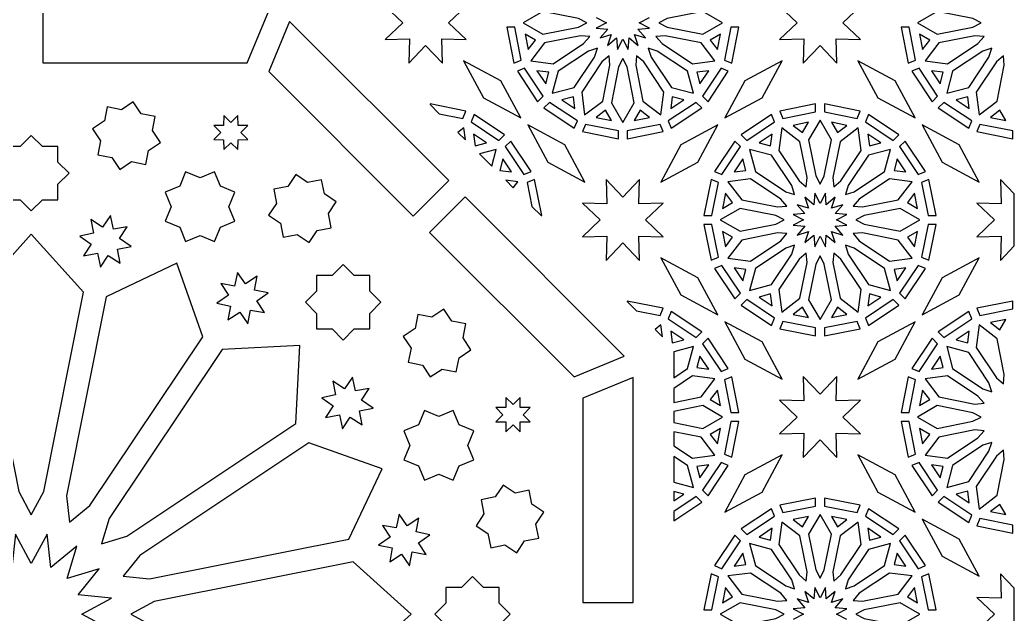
# Model space of a CAD drawing. Header units: millimetres. Extents: x 5 to 6335, y 27 to 2435.
# Drawn here: x 5806 to 6158.6, y 1734.9 to 1946 of the extents above; entities that cross this region are included whole.
import ezdxf

# ---------------------------------------------------------------- set-up
doc = ezdxf.new("R2010")
doc.units = ezdxf.units.MM
doc.layers.add('CUT', color=1, linetype='CONTINUOUS')

msp = doc.modelspace()

# ---------------------------------------------------------------- linework, layer by layer
at = {"layer": 'CUT'}
for points in [[(5950.085, 1953.001), (5944.134, 1959.282), (5944.367, 1950.633), (5935.718, 1950.866), (5941.999, 1944.915), (5935.718, 1938.964), (5944.367, 1939.197), (5944.134, 1930.548), (5950.085, 1936.829), (5956.036, 1930.548), (5955.803, 1939.197), (5964.452, 1938.964), (5958.171, 1944.915), (5964.452, 1950.866), (5955.803, 1950.633), (5956.036, 1959.282)], [(6090.085, 1953.001), (6084.134, 1959.282), (6084.367, 1950.633), (6075.718, 1950.866), (6081.999, 1944.915), (6075.718, 1938.964), (6084.367, 1939.197), (6084.134, 1930.548), (6090.085, 1936.829), (6096.036, 1930.548), (6095.803, 1939.197), (6104.452, 1938.964), (6098.171, 1944.915), (6104.452, 1950.866), (6095.803, 1950.633), (6096.036, 1959.282)], [(5894.127, 1948.59), (5814.21, 1948.59), (5814.21, 1930.74), (5886.734, 1930.74)], [(6004.397, 1946.429), (5991.685, 1948.958), (5984.681, 1944.915), (5991.685, 1940.872), (6004.397, 1943.401), (6007.354, 1944.915)], [(6035.773, 1943.401), (6048.485, 1940.872), (6055.489, 1944.915), (6048.485, 1948.958), (6035.773, 1946.429), (6032.816, 1944.915)], [(6144.397, 1946.429), (6131.685, 1948.958), (6124.681, 1944.915), (6131.685, 1940.872), (6144.397, 1943.401), (6147.354, 1944.915)], [(5958.259, 1888.923), (5901.749, 1945.433), (5894.355, 1927.583), (5945.637, 1876.301)], [(5978.894, 1943.34), (5981.428, 1930.607), (5984.027, 1931.685), (5981.709, 1943.34)], [(6058.461, 1943.34), (6056.143, 1931.685), (6058.742, 1930.607), (6061.276, 1943.34)], [(6118.894, 1943.34), (6121.428, 1930.607), (6124.027, 1931.685), (6121.709, 1943.34)], [(5986.5, 1935.4), (5989.067, 1938.745), (5985.416, 1940.853)], [(6005.012, 1940.311), (5992.299, 1937.782), (5987.377, 1931.366), (5995.394, 1930.311), (6006.172, 1937.513), (6008.323, 1940.043)], [(6033.998, 1937.513), (6044.776, 1930.311), (6052.793, 1931.366), (6047.871, 1937.782), (6035.158, 1940.311), (6031.847, 1940.043)], [(6053.67, 1935.4), (6054.754, 1940.853), (6051.103, 1938.745)], [(6126.5, 1935.4), (6129.067, 1938.745), (6125.416, 1940.853)], [(6145.012, 1940.311), (6132.299, 1937.782), (6127.377, 1931.366), (6135.394, 1930.311), (6146.172, 1937.513), (6148.323, 1940.043)], [(6007.921, 1934.893), (5997.144, 1927.692), (5995.051, 1919.881), (6002.862, 1921.974), (6010.063, 1932.751), (6011.083, 1935.913)], [(6030.107, 1932.751), (6037.308, 1921.974), (6045.119, 1919.881), (6043.026, 1927.692), (6032.249, 1934.893), (6029.087, 1935.913)], [(6147.921, 1934.893), (6137.144, 1927.692), (6135.051, 1919.881), (6142.862, 1921.974), (6150.063, 1932.751), (6151.083, 1935.913)], [(6012.683, 1931.002), (6005.481, 1920.224), (6006.536, 1912.207), (6012.952, 1917.129), (6015.481, 1929.842), (6015.213, 1933.153)], [(6024.689, 1929.842), (6027.218, 1917.129), (6033.634, 1912.207), (6034.689, 1920.224), (6027.487, 1931.002), (6024.957, 1933.153)], [(6152.683, 1931.002), (6145.481, 1920.224), (6146.536, 1912.207), (6152.952, 1917.129), (6155.481, 1929.842), (6155.213, 1933.153)], [(5983.839, 1911.161), (5976.734, 1924.359), (5963.536, 1931.464), (5970.641, 1918.266)], [(6018.571, 1929.227), (6016.042, 1916.515), (6020.085, 1909.511), (6024.128, 1916.515), (6021.599, 1929.227), (6020.085, 1932.184)], [(6056.331, 1911.161), (6069.529, 1918.266), (6076.634, 1931.464), (6063.436, 1924.359)], [(6123.839, 1911.161), (6116.734, 1924.359), (6103.536, 1931.464), (6110.641, 1918.266)], [(5982.633, 1927.697), (5989.846, 1916.903), (5991.835, 1918.893), (5985.233, 1928.774)], [(5992.698, 1923.272), (5993.789, 1927.345), (5989.609, 1927.895)], [(6047.472, 1923.272), (6050.561, 1927.895), (6046.381, 1927.345)], [(6054.937, 1928.774), (6048.335, 1918.893), (6050.324, 1916.903), (6057.537, 1927.697)], [(6122.633, 1927.697), (6129.846, 1916.903), (6131.835, 1918.893), (6125.233, 1928.774)], [(6132.698, 1923.272), (6133.789, 1927.345), (6129.609, 1927.895)], [(6003.065, 1914.439), (6002.515, 1918.619), (5998.442, 1917.528)], [(6037.105, 1914.439), (6041.728, 1917.528), (6037.655, 1918.619)], [(6143.065, 1914.439), (6142.515, 1918.619), (6138.442, 1917.528)], [(5842.053, 1914.045), (5837.068, 1915.037), (5836.076, 1910.053), (5831.851, 1907.229), (5834.675, 1903.004), (5833.683, 1898.02), (5838.667, 1897.028), (5841.491, 1892.803), (5845.716, 1895.627), (5850.701, 1894.635), (5851.693, 1899.619), (5855.918, 1902.443), (5853.094, 1906.668), (5854.086, 1911.652), (5849.101, 1912.644), (5846.278, 1916.869)], [(5954.901, 1912.646), (5963.315, 1910.973), (5964.393, 1913.572), (5951.66, 1916.106), (5951.66, 1915.887)], [(5992.073, 1914.676), (6002.867, 1907.463), (6003.944, 1910.063), (5994.063, 1916.665)], [(6046.107, 1916.665), (6036.226, 1910.063), (6037.303, 1907.463), (6048.097, 1914.676)], [(6076.855, 1910.973), (6088.51, 1913.291), (6088.51, 1916.106), (6075.777, 1913.572)], [(6091.66, 1913.291), (6103.315, 1910.973), (6104.393, 1913.572), (6091.66, 1916.106)], [(6132.073, 1914.676), (6142.867, 1907.463), (6143.944, 1910.063), (6134.063, 1916.665)], [(5880.924, 1909.543), (5878.414, 1911.995), (5878.373, 1908.486), (5874.864, 1908.445), (5877.316, 1905.935), (5874.864, 1903.425), (5878.373, 1903.384), (5878.414, 1899.875), (5880.924, 1902.328), (5883.434, 1899.875), (5883.475, 1903.384), (5886.984, 1903.425), (5884.531, 1905.935), (5886.984, 1908.445), (5883.475, 1908.486), (5883.434, 1911.995)], [(5966.226, 1909.767), (5976.107, 1903.165), (5978.097, 1905.154), (5967.303, 1912.367)], [(6010.57, 1911.33), (6016.023, 1910.246), (6013.915, 1913.897)], [(6024.147, 1910.246), (6029.6, 1911.33), (6026.255, 1913.897)], [(6064.063, 1903.165), (6073.944, 1909.767), (6072.867, 1912.367), (6062.073, 1905.154)], [(6106.226, 1909.767), (6116.107, 1903.165), (6118.097, 1905.154), (6107.303, 1912.367)], [(6150.57, 1911.33), (6156.023, 1910.246), (6153.915, 1913.897)], [(5986.331, 1908.669), (5993.436, 1895.471), (6006.634, 1888.366), (5999.529, 1901.564)], [(6005.777, 1906.258), (6018.51, 1903.724), (6018.51, 1906.539), (6006.855, 1908.857)], [(6021.66, 1903.724), (6034.393, 1906.258), (6033.315, 1908.857), (6021.66, 1906.539)], [(6053.839, 1908.669), (6040.641, 1901.564), (6033.536, 1888.366), (6046.734, 1895.471)], [(6080.57, 1908.5), (6083.915, 1905.933), (6086.023, 1909.584)], [(6091.599, 1890.603), (6094.128, 1903.315), (6090.085, 1910.319), (6086.042, 1903.315), (6088.571, 1890.603), (6090.085, 1887.646)], [(6094.147, 1909.584), (6096.255, 1905.933), (6099.6, 1908.5)], [(6126.331, 1908.669), (6133.436, 1895.471), (6146.634, 1888.366), (6139.529, 1901.564)], [(6145.777, 1906.258), (6158.51, 1903.724), (6158.51, 1906.539), (6146.855, 1908.857)], [(5806.162, 1900.986), (5800.614, 1900.986), (5800.614, 1895.438), (5796.691, 1891.515), (5800.614, 1887.592), (5800.614, 1882.044), (5806.162, 1882.044), (5810.085, 1878.121), (5814.008, 1882.044), (5819.556, 1882.044), (5819.556, 1887.592), (5823.479, 1891.515), (5819.556, 1895.438), (5819.556, 1900.986), (5814.008, 1900.986), (5810.085, 1904.909)], [(5964.196, 1903.351), (5963.634, 1907.623), (5961.534, 1906.013)], [(5967.105, 1905.391), (5967.655, 1901.211), (5971.728, 1902.302)], [(6068.442, 1902.302), (6072.515, 1901.211), (6073.065, 1905.391)], [(6085.481, 1889.988), (6082.952, 1902.701), (6076.536, 1907.623), (6075.481, 1899.606), (6082.683, 1888.828), (6085.213, 1886.677)], [(6097.487, 1888.828), (6104.689, 1899.606), (6103.634, 1907.623), (6097.218, 1902.701), (6094.689, 1889.988), (6094.957, 1886.677)], [(6107.105, 1905.391), (6107.655, 1901.211), (6111.728, 1902.302)], [(5978.335, 1900.937), (5984.937, 1891.056), (5987.537, 1892.133), (5980.324, 1902.927)], [(6055.233, 1891.056), (6061.835, 1900.937), (6059.846, 1902.927), (6052.633, 1892.133)], [(6118.335, 1900.937), (6124.937, 1891.056), (6127.537, 1892.133), (6120.324, 1902.927)], [(5973.529, 1894.017), (5975.119, 1899.949), (5969.187, 1898.359)], [(6080.063, 1887.079), (6072.862, 1897.856), (6065.051, 1899.949), (6067.144, 1892.138), (6077.921, 1884.937), (6081.083, 1883.917)], [(6102.249, 1884.937), (6113.026, 1892.138), (6115.119, 1899.949), (6107.308, 1897.856), (6100.107, 1887.079), (6099.087, 1883.917)], [(5977.472, 1896.558), (5976.381, 1892.485), (5980.561, 1891.935)], [(6059.609, 1891.935), (6063.789, 1892.485), (6062.698, 1896.558)], [(6117.472, 1896.558), (6116.381, 1892.485), (6120.561, 1891.935)], [(5870.013, 1889.846), (5864.888, 1891.969), (5862.764, 1886.844), (5857.639, 1884.72), (5859.762, 1879.595), (5857.639, 1874.469), (5862.764, 1872.345), (5864.888, 1867.22), (5870.013, 1869.343), (5875.138, 1867.22), (5877.262, 1872.345), (5882.388, 1874.469), (5880.265, 1879.595), (5882.388, 1884.72), (5877.262, 1886.844), (5875.138, 1891.969)], [(5908.169, 1888.177), (5903.944, 1891), (5901.121, 1886.775), (5896.136, 1885.783), (5897.128, 1880.799), (5894.304, 1876.574), (5898.529, 1873.75), (5899.521, 1868.766), (5904.506, 1869.758), (5908.731, 1866.934), (5911.555, 1871.159), (5916.539, 1872.151), (5915.547, 1877.135), (5918.371, 1881.36), (5914.146, 1884.184), (5913.154, 1889.169)], [(5981.183, 1886.364), (5982.793, 1888.464), (5978.521, 1889.026)], [(5991.057, 1876.49), (5991.276, 1876.49), (5988.742, 1889.223), (5986.143, 1888.145), (5987.816, 1879.731)], [(6020.085, 1883.001), (6014.134, 1889.282), (6014.367, 1880.633), (6005.718, 1880.866), (6011.999, 1874.915), (6005.718, 1868.964), (6014.367, 1869.197), (6014.134, 1860.548), (6020.085, 1866.829), (6026.036, 1860.548), (6025.803, 1869.197), (6034.452, 1868.964), (6028.171, 1874.915), (6034.452, 1880.866), (6025.803, 1880.633), (6026.036, 1889.282)], [(6051.428, 1889.223), (6048.894, 1876.49), (6051.709, 1876.49), (6054.027, 1888.145)], [(6076.172, 1882.317), (6065.394, 1889.519), (6057.377, 1888.464), (6062.299, 1882.048), (6075.012, 1879.519), (6078.323, 1879.787)], [(6101.847, 1879.787), (6105.158, 1879.519), (6117.871, 1882.048), (6122.793, 1888.464), (6114.776, 1889.519), (6103.998, 1882.317)], [(6126.143, 1888.145), (6128.461, 1876.49), (6131.276, 1876.49), (6128.742, 1889.223)], [(6159.01, 1884.136), (6154.134, 1889.282), (6154.367, 1880.633), (6145.718, 1880.866), (6151.999, 1874.915), (6145.718, 1868.964), (6154.367, 1869.197), (6154.134, 1860.548), (6159.01, 1865.694)], [(6020.603, 1826.579), (5964.093, 1883.089), (5951.471, 1870.467), (6002.753, 1819.185)], [(6055.416, 1878.977), (6059.067, 1881.085), (6056.5, 1884.43)], [(6090.085, 1880.739), (6088.192, 1884.433), (6087.857, 1880.295), (6084.693, 1882.984), (6085.967, 1879.033), (6082.016, 1880.307), (6084.705, 1877.143), (6080.567, 1876.808), (6084.261, 1874.915), (6080.567, 1873.022), (6084.705, 1872.687), (6082.016, 1869.523), (6085.967, 1870.797), (6084.693, 1866.846), (6087.857, 1869.535), (6088.192, 1865.397), (6090.085, 1869.091), (6091.978, 1865.397), (6092.313, 1869.535), (6095.477, 1866.846), (6094.203, 1870.797), (6098.154, 1869.523), (6095.465, 1872.687), (6099.603, 1873.022), (6095.909, 1874.915), (6099.603, 1876.808), (6095.465, 1877.143), (6098.154, 1880.307), (6094.203, 1879.033), (6095.477, 1882.984), (6092.313, 1880.295), (6091.978, 1884.433)], [(6123.67, 1884.43), (6121.103, 1881.085), (6124.754, 1878.977)], [(5835.422, 1872.346), (5831.247, 1875.066), (5832.162, 1870.168), (5827.286, 1869.139), (5831.397, 1866.321), (5828.677, 1862.146), (5833.575, 1863.061), (5834.605, 1858.184), (5837.422, 1862.296), (5841.598, 1859.576), (5840.682, 1864.474), (5845.559, 1865.503), (5841.447, 1868.321), (5844.167, 1872.496), (5839.269, 1871.581), (5838.24, 1876.458)], [(6074.397, 1876.429), (6061.685, 1878.958), (6054.681, 1874.915), (6061.685, 1870.872), (6074.397, 1873.401), (6077.354, 1874.915)], [(6105.773, 1873.401), (6118.485, 1870.872), (6125.489, 1874.915), (6118.485, 1878.958), (6105.773, 1876.429), (6102.816, 1874.915)], [(6048.894, 1873.34), (6051.428, 1860.607), (6054.027, 1861.685), (6051.709, 1873.34)], [(6128.461, 1873.34), (6126.143, 1861.685), (6128.742, 1860.607), (6131.276, 1873.34)], [(5814.547, 1778.488), (5828.616, 1849.222), (5810.085, 1869.803), (5791.554, 1849.222), (5805.623, 1778.488), (5810.085, 1770.237)], [(6056.5, 1865.4), (6059.067, 1868.745), (6055.416, 1870.853)], [(6075.012, 1870.311), (6062.299, 1867.782), (6057.377, 1861.366), (6065.394, 1860.311), (6076.172, 1867.513), (6078.323, 1870.043)], [(6103.998, 1867.513), (6114.776, 1860.311), (6122.793, 1861.366), (6117.871, 1867.782), (6105.158, 1870.311), (6101.847, 1870.043)], [(6123.67, 1865.4), (6124.754, 1870.853), (6121.103, 1868.745)], [(6077.921, 1864.893), (6067.144, 1857.692), (6065.051, 1849.881), (6072.862, 1851.974), (6080.063, 1862.751), (6081.083, 1865.913)], [(6100.107, 1862.751), (6107.308, 1851.974), (6115.119, 1849.881), (6113.026, 1857.692), (6102.249, 1864.893), (6099.087, 1865.913)], [(6082.683, 1861.002), (6075.481, 1850.224), (6076.536, 1842.207), (6082.952, 1847.129), (6085.481, 1859.842), (6085.213, 1863.153)], [(6088.571, 1859.227), (6086.042, 1846.515), (6090.085, 1839.511), (6094.128, 1846.515), (6091.599, 1859.227), (6090.085, 1862.184)], [(6094.689, 1859.842), (6097.218, 1847.129), (6103.634, 1842.207), (6104.689, 1850.224), (6097.487, 1861.002), (6094.957, 1863.153)], [(5830.881, 1773.463), (5870.949, 1833.429), (5861.704, 1859.535), (5836.707, 1847.612), (5822.638, 1776.877), (5823.602, 1767.549)], [(5924.741, 1855.119), (5920.818, 1859.042), (5916.895, 1855.119), (5911.347, 1855.119), (5911.347, 1849.571), (5907.424, 1845.648), (5911.347, 1841.725), (5911.347, 1836.177), (5916.895, 1836.177), (5920.818, 1832.254), (5924.741, 1836.177), (5930.289, 1836.177), (5930.289, 1841.725), (5934.212, 1845.648), (5930.289, 1849.571), (5930.289, 1855.119)], [(6053.839, 1841.161), (6046.734, 1854.359), (6033.536, 1861.464), (6040.641, 1848.266)], [(6052.633, 1857.697), (6059.846, 1846.903), (6061.835, 1848.893), (6055.233, 1858.774)], [(6124.937, 1858.774), (6118.335, 1848.893), (6120.324, 1846.903), (6127.537, 1857.697)], [(6126.331, 1841.161), (6139.529, 1848.266), (6146.634, 1861.464), (6133.436, 1854.359)], [(5886.087, 1852.188), (5883.269, 1856.3), (5882.24, 1851.424), (5877.341, 1852.339), (5880.062, 1848.163), (5875.95, 1845.346), (5880.827, 1844.317), (5879.912, 1839.418), (5884.087, 1842.138), (5886.905, 1838.027), (5887.934, 1842.903), (5892.832, 1841.988), (5890.112, 1846.163), (5894.224, 1848.981), (5889.347, 1850.01), (5890.262, 1854.909)], [(6062.698, 1853.272), (6063.789, 1857.345), (6059.609, 1857.895)], [(6117.472, 1853.272), (6120.561, 1857.895), (6116.381, 1857.345)], [(6073.065, 1844.439), (6072.515, 1848.619), (6068.442, 1847.528)], [(6107.105, 1844.439), (6111.728, 1847.528), (6107.655, 1848.619)], [(6024.901, 1842.646), (6033.315, 1840.973), (6034.393, 1843.572), (6021.66, 1846.106), (6021.66, 1845.887)], [(6062.073, 1844.676), (6072.867, 1837.463), (6073.944, 1840.063), (6064.063, 1846.665)], [(6116.107, 1846.665), (6106.226, 1840.063), (6107.303, 1837.463), (6118.097, 1844.676)], [(6146.855, 1840.973), (6158.51, 1843.291), (6158.51, 1846.106), (6145.777, 1843.572)], [(5959.354, 1838.976), (5956.53, 1843.201), (5952.305, 1840.377), (5947.321, 1841.369), (5946.329, 1836.385), (5942.104, 1833.561), (5944.928, 1829.336), (5943.936, 1824.351), (5948.92, 1823.359), (5951.744, 1819.134), (5955.969, 1821.958), (5960.953, 1820.966), (5961.945, 1825.951), (5966.17, 1828.774), (5963.347, 1832.999), (5964.339, 1837.984)], [(6036.226, 1839.767), (6046.107, 1833.165), (6048.097, 1835.154), (6037.303, 1842.367)], [(6080.57, 1841.33), (6086.023, 1840.246), (6083.915, 1843.897)], [(6094.147, 1840.246), (6099.6, 1841.33), (6096.255, 1843.897)], [(6134.063, 1833.165), (6143.944, 1839.767), (6142.867, 1842.367), (6132.073, 1835.154)], [(6034.196, 1833.351), (6033.634, 1837.623), (6031.534, 1836.013)], [(6056.331, 1838.669), (6063.436, 1825.471), (6076.634, 1818.366), (6069.529, 1831.564)], [(6075.777, 1836.258), (6088.51, 1833.724), (6088.51, 1836.539), (6076.855, 1838.857)], [(6091.66, 1833.724), (6104.393, 1836.258), (6103.315, 1838.857), (6091.66, 1836.539)], [(6123.839, 1838.669), (6110.641, 1831.564), (6103.536, 1818.366), (6116.734, 1825.471)], [(6155.481, 1819.988), (6152.952, 1832.701), (6146.536, 1837.623), (6145.481, 1829.606), (6152.683, 1818.828), (6155.213, 1816.677)], [(6150.57, 1838.5), (6153.915, 1835.933), (6156.023, 1839.584)], [(6037.105, 1835.391), (6037.655, 1831.211), (6041.728, 1832.302)], [(6138.442, 1832.302), (6142.515, 1831.211), (6143.065, 1835.391)], [(5844.05, 1762.571), (5904.016, 1802.638), (5905.465, 1830.295), (5877.808, 1828.846), (5837.741, 1768.88), (5835.061, 1759.891)], [(6048.335, 1830.937), (6054.937, 1821.056), (6057.537, 1822.133), (6050.324, 1832.927)], [(6125.233, 1821.056), (6131.835, 1830.937), (6129.846, 1832.927), (6122.633, 1822.133)], [(6038.16, 1818.886), (6043.026, 1822.138), (6045.119, 1829.949), (6038.16, 1828.084)], [(6150.063, 1817.079), (6142.862, 1827.856), (6135.051, 1829.949), (6137.144, 1822.138), (6147.921, 1814.937), (6151.083, 1813.917)], [(6047.472, 1826.558), (6046.381, 1822.485), (6050.561, 1821.935)], [(6129.609, 1821.935), (6133.789, 1822.485), (6132.698, 1826.558)], [(6038.16, 1810.116), (6047.871, 1812.048), (6052.793, 1818.464), (6044.776, 1819.519), (6038.16, 1815.098)], [(6146.172, 1812.317), (6135.394, 1819.519), (6127.377, 1818.464), (6132.299, 1812.048), (6145.012, 1809.519), (6148.323, 1809.787)], [(5925.18, 1814.177), (5924.151, 1819.054), (5921.333, 1814.942), (5917.158, 1817.662), (5918.073, 1812.764), (5913.197, 1811.735), (5917.308, 1808.917), (5914.588, 1804.742), (5919.487, 1805.657), (5920.516, 1800.78), (5923.333, 1804.892), (5927.509, 1802.171), (5926.594, 1807.07), (5931.47, 1808.099), (5927.358, 1810.917), (5930.079, 1815.092)], [(6023.76, 1739.04), (6023.76, 1818.957), (6005.91, 1811.564), (6005.91, 1739.04)], [(6056.143, 1818.145), (6058.461, 1806.49), (6061.276, 1806.49), (6058.742, 1819.223)], [(6090.085, 1813.001), (6084.134, 1819.282), (6084.367, 1810.633), (6075.718, 1810.866), (6081.999, 1804.915), (6075.718, 1798.964), (6084.367, 1799.197), (6084.134, 1790.548), (6090.085, 1796.829), (6096.036, 1790.548), (6095.803, 1799.197), (6104.452, 1798.964), (6098.171, 1804.915), (6104.452, 1810.866), (6095.803, 1810.633), (6096.036, 1819.282)], [(6121.428, 1819.223), (6118.894, 1806.49), (6121.709, 1806.49), (6124.027, 1818.145)], [(6053.67, 1814.43), (6051.103, 1811.085), (6054.754, 1808.977)], [(6125.416, 1808.977), (6129.067, 1811.085), (6126.5, 1814.43)], [(5983.656, 1808.305), (5983.615, 1811.814), (5981.105, 1809.361), (5978.595, 1811.814), (5978.554, 1808.305), (5975.045, 1808.264), (5977.498, 1805.754), (5975.045, 1803.244), (5978.554, 1803.203), (5978.595, 1799.694), (5981.105, 1802.146), (5983.615, 1799.694), (5983.656, 1803.203), (5987.165, 1803.244), (5984.713, 1805.754), (5987.165, 1808.264)], [(6038.16, 1802.926), (6048.485, 1800.872), (6055.489, 1804.915), (6048.485, 1808.958), (6038.16, 1806.904)], [(6144.397, 1806.429), (6131.685, 1808.958), (6124.681, 1804.915), (6131.685, 1800.872), (6144.397, 1803.401), (6147.354, 1804.915)], [(5962.014, 1802.092), (5959.89, 1807.218), (5954.765, 1805.095), (5949.639, 1807.218), (5947.515, 1802.092), (5942.39, 1799.968), (5944.513, 1794.843), (5942.39, 1789.718), (5947.515, 1787.594), (5949.639, 1782.469), (5954.765, 1784.592), (5959.89, 1782.469), (5962.014, 1787.594), (5967.139, 1789.718), (5965.016, 1794.843), (5967.139, 1799.968)], [(6058.461, 1803.34), (6056.143, 1791.685), (6058.742, 1790.607), (6061.276, 1803.34)], [(6118.894, 1803.34), (6121.428, 1790.607), (6124.027, 1791.685), (6121.709, 1803.34)], [(6038.16, 1794.732), (6044.776, 1790.311), (6052.793, 1791.366), (6047.871, 1797.782), (6038.16, 1799.714)], [(6053.67, 1795.4), (6054.754, 1800.853), (6051.103, 1798.745)], [(6126.5, 1795.4), (6129.067, 1798.745), (6125.416, 1800.853)], [(6145.012, 1800.311), (6132.299, 1797.782), (6127.377, 1791.366), (6135.394, 1790.311), (6146.172, 1797.513), (6148.323, 1800.043)], [(5852.047, 1747.468), (5922.782, 1761.537), (5934.705, 1786.534), (5908.599, 1795.779), (5848.633, 1755.711), (5842.719, 1748.432)], [(6147.921, 1794.893), (6137.144, 1787.692), (6135.051, 1779.881), (6142.862, 1781.974), (6150.063, 1792.751), (6151.083, 1795.913)], [(6056.331, 1771.161), (6069.529, 1778.266), (6076.634, 1791.464), (6063.436, 1784.359)], [(6123.839, 1771.161), (6116.734, 1784.359), (6103.536, 1791.464), (6110.641, 1778.266)], [(6152.683, 1791.002), (6145.481, 1780.224), (6146.536, 1772.207), (6152.952, 1777.129), (6155.481, 1789.842), (6155.213, 1793.153)], [(6038.16, 1781.746), (6045.119, 1779.881), (6043.026, 1787.692), (6038.16, 1790.944)], [(6047.472, 1783.272), (6050.561, 1787.895), (6046.381, 1787.345)], [(6054.937, 1788.774), (6048.335, 1778.893), (6050.324, 1776.903), (6057.537, 1787.697)], [(6122.633, 1787.697), (6129.846, 1776.903), (6131.835, 1778.893), (6125.233, 1788.774)], [(6132.698, 1783.272), (6133.789, 1787.345), (6129.609, 1787.895)], [(5987.814, 1773.931), (5986.822, 1778.916), (5981.838, 1777.924), (5977.613, 1780.748), (5974.789, 1776.523), (5969.805, 1775.531), (5970.797, 1770.546), (5967.973, 1766.321), (5972.198, 1763.497), (5973.19, 1758.513), (5978.174, 1759.505), (5982.399, 1756.681), (5985.223, 1760.906), (5990.207, 1761.898), (5989.215, 1766.883), (5992.039, 1771.108)], [(6038.16, 1775.144), (6041.728, 1777.528), (6038.16, 1778.484)], [(6143.065, 1774.439), (6142.515, 1778.619), (6138.442, 1777.528)], [(6038.16, 1768.035), (6048.097, 1774.676), (6046.107, 1776.665), (6038.16, 1771.356)], [(6076.855, 1770.973), (6088.51, 1773.291), (6088.51, 1776.106), (6075.777, 1773.572)], [(6091.66, 1773.291), (6103.315, 1770.973), (6104.393, 1773.572), (6091.66, 1776.106)], [(6132.073, 1774.676), (6142.867, 1767.463), (6143.944, 1770.063), (6134.063, 1776.665)], [(6150.57, 1771.33), (6156.023, 1770.246), (6153.915, 1773.897)], [(5946.751, 1764.099), (5947.666, 1768.997), (5943.491, 1766.277), (5940.673, 1770.389), (5939.644, 1765.512), (5934.746, 1766.428), (5937.466, 1762.252), (5933.354, 1759.435), (5938.231, 1758.405), (5937.316, 1753.507), (5941.491, 1756.227), (5944.309, 1752.116), (5945.338, 1756.992), (5950.236, 1756.077), (5947.516, 1760.252), (5951.628, 1763.07)], [(6064.063, 1763.165), (6073.944, 1769.767), (6072.867, 1772.367), (6062.073, 1765.154)], [(6091.599, 1750.603), (6094.128, 1763.315), (6090.085, 1770.319), (6086.042, 1763.315), (6088.571, 1750.603), (6090.085, 1747.646)], [(6106.226, 1769.767), (6116.107, 1763.165), (6118.097, 1765.154), (6107.303, 1772.367)], [(6085.481, 1749.988), (6082.952, 1762.701), (6076.536, 1767.623), (6075.481, 1759.606), (6082.683, 1748.828), (6085.213, 1746.677)], [(6080.57, 1768.5), (6083.915, 1765.933), (6086.023, 1769.584)], [(6094.147, 1769.584), (6096.255, 1765.933), (6099.6, 1768.5)], [(6097.487, 1748.828), (6104.689, 1759.606), (6103.634, 1767.623), (6097.218, 1762.701), (6094.689, 1749.988), (6094.957, 1746.677)], [(6126.331, 1768.669), (6133.436, 1755.471), (6146.634, 1748.366), (6139.529, 1761.564)], [(6145.777, 1766.258), (6158.51, 1763.724), (6158.51, 1766.539), (6146.855, 1768.857)], [(6068.442, 1762.302), (6072.515, 1761.211), (6073.065, 1765.391)], [(6107.105, 1765.391), (6107.655, 1761.211), (6111.728, 1762.302)], [(6055.233, 1751.056), (6061.835, 1760.937), (6059.846, 1762.927), (6052.633, 1752.133)], [(6080.063, 1747.079), (6072.862, 1757.856), (6065.051, 1759.949), (6067.144, 1752.138), (6077.921, 1744.937), (6081.083, 1743.917)], [(6102.249, 1744.937), (6113.026, 1752.138), (6115.119, 1759.949), (6107.308, 1757.856), (6100.107, 1747.079), (6099.087, 1743.917)], [(6118.335, 1760.937), (6124.937, 1751.056), (6127.537, 1752.133), (6120.324, 1762.927)], [(6059.609, 1751.935), (6063.789, 1752.485), (6062.698, 1756.558)], [(6117.472, 1756.558), (6116.381, 1752.485), (6120.561, 1751.935)], [(5853.658, 1730.453), (5924.392, 1716.384), (5944.973, 1734.915), (5924.392, 1753.446), (5853.658, 1739.377), (5845.407, 1734.915)], [(6051.428, 1749.223), (6048.894, 1736.49), (6051.709, 1736.49), (6054.027, 1748.145)], [(6076.172, 1742.317), (6065.394, 1749.519), (6057.377, 1748.464), (6062.299, 1742.048), (6075.012, 1739.519), (6078.323, 1739.787)], [(6101.847, 1739.787), (6105.158, 1739.519), (6117.871, 1742.048), (6122.793, 1748.464), (6114.776, 1749.519), (6103.998, 1742.317)], [(6126.143, 1748.145), (6128.461, 1736.49), (6131.276, 1736.49), (6128.742, 1749.223)], [(6159.01, 1744.136), (6154.134, 1749.282), (6154.367, 1740.633), (6145.718, 1740.866), (6151.999, 1734.915), (6145.718, 1728.964), (6154.367, 1729.197), (6154.134, 1720.548), (6159.01, 1725.694)], [(5976.156, 1738.838), (5976.156, 1744.386), (5970.608, 1744.386), (5966.685, 1748.309), (5962.762, 1744.386), (5957.214, 1744.386), (5957.214, 1738.838), (5953.291, 1734.915), (5957.214, 1730.992), (5957.214, 1725.444), (5962.762, 1725.444), (5966.685, 1721.521), (5970.608, 1725.444), (5976.156, 1725.444), (5976.156, 1730.992), (5980.079, 1734.915)], [(6055.416, 1738.977), (6059.067, 1741.085), (6056.5, 1744.43)], [(6123.67, 1744.43), (6121.103, 1741.085), (6124.754, 1738.977)], [(6077.354, 1734.915), (6074.397, 1736.429), (6061.685, 1738.958), (6054.681, 1734.915), (6061.685, 1730.872), (6074.397, 1733.401)], [(6102.816, 1734.915), (6105.773, 1733.401), (6118.485, 1730.872), (6125.489, 1734.915), (6118.485, 1738.958), (6105.773, 1736.429)]]:
    msp.add_lwpolyline(points, close=True, dxfattribs=at)
for points in [[(6010.567, 1946.808), (6014.261, 1944.915), (6010.567, 1943.022), (6014.705, 1942.687), (6012.016, 1939.523), (6015.967, 1940.797), (6014.693, 1936.846), (6017.857, 1939.535), (6018.192, 1935.397), (6020.085, 1939.091), (6021.978, 1935.397), (6022.313, 1939.535), (6025.477, 1936.846), (6024.203, 1940.797), (6028.154, 1939.523), (6025.465, 1942.687), (6029.603, 1943.022), (6025.909, 1944.915), (6029.603, 1946.808)], [(5838.524, 1729.259), (5828.062, 1734.915), (5838.524, 1740.571), (5826.694, 1741.795), (5834.194, 1751.024), (5822.797, 1747.627), (5826.194, 1759.024), (5816.965, 1751.524), (5815.741, 1763.354), (5810.085, 1752.892), (5804.429, 1763.354), (5803.205, 1751.524), (5793.976, 1759.024), (5797.373, 1747.627), (5785.976, 1751.024), (5793.476, 1741.795), (5781.646, 1740.571), (5792.108, 1734.915), (5781.646, 1729.259)], [(6099.603, 1733.022), (6095.909, 1734.915), (6099.603, 1736.808), (6095.465, 1737.143), (6098.154, 1740.307), (6094.203, 1739.033), (6095.477, 1742.984), (6092.313, 1740.295), (6091.978, 1744.433), (6090.085, 1740.739), (6088.192, 1744.433), (6087.857, 1740.295), (6084.693, 1742.984), (6085.967, 1739.033), (6082.016, 1740.307), (6084.705, 1737.143), (6080.567, 1736.808), (6084.261, 1734.915), (6080.567, 1733.022)]]:
    msp.add_lwpolyline(points, dxfattribs=at)

doc.saveas('drawing.dxf')
